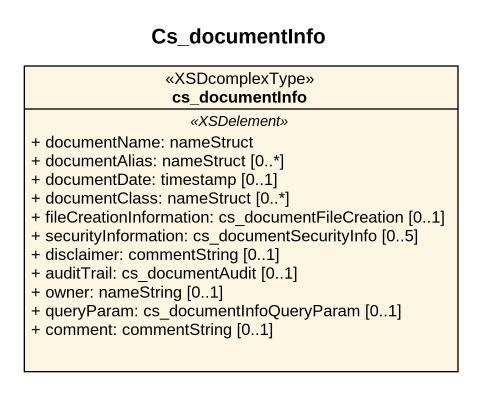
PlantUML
@startuml
title Cs_documentInfo
hide circle
hide empty members
skinparam classAttributeIconSize 0
class cs_documentInfo <<XSDcomplexType>> {
  .. <<XSDelement>> ..
  + documentName: nameStruct
  + documentAlias: nameStruct [0..*]
  + documentDate: timestamp [0..1]
  + documentClass: nameStruct [0..*]
  + fileCreationInformation: cs_documentFileCreation [0..1]
  + securityInformation: cs_documentSecurityInfo [0..5]
  + disclaimer: commentString [0..1]
  + auditTrail: cs_documentAudit [0..1]
  + owner: nameString [0..1]
  + queryParam: cs_documentInfoQueryParam [0..1]
  + comment: commentString [0..1]
}
@enduml
